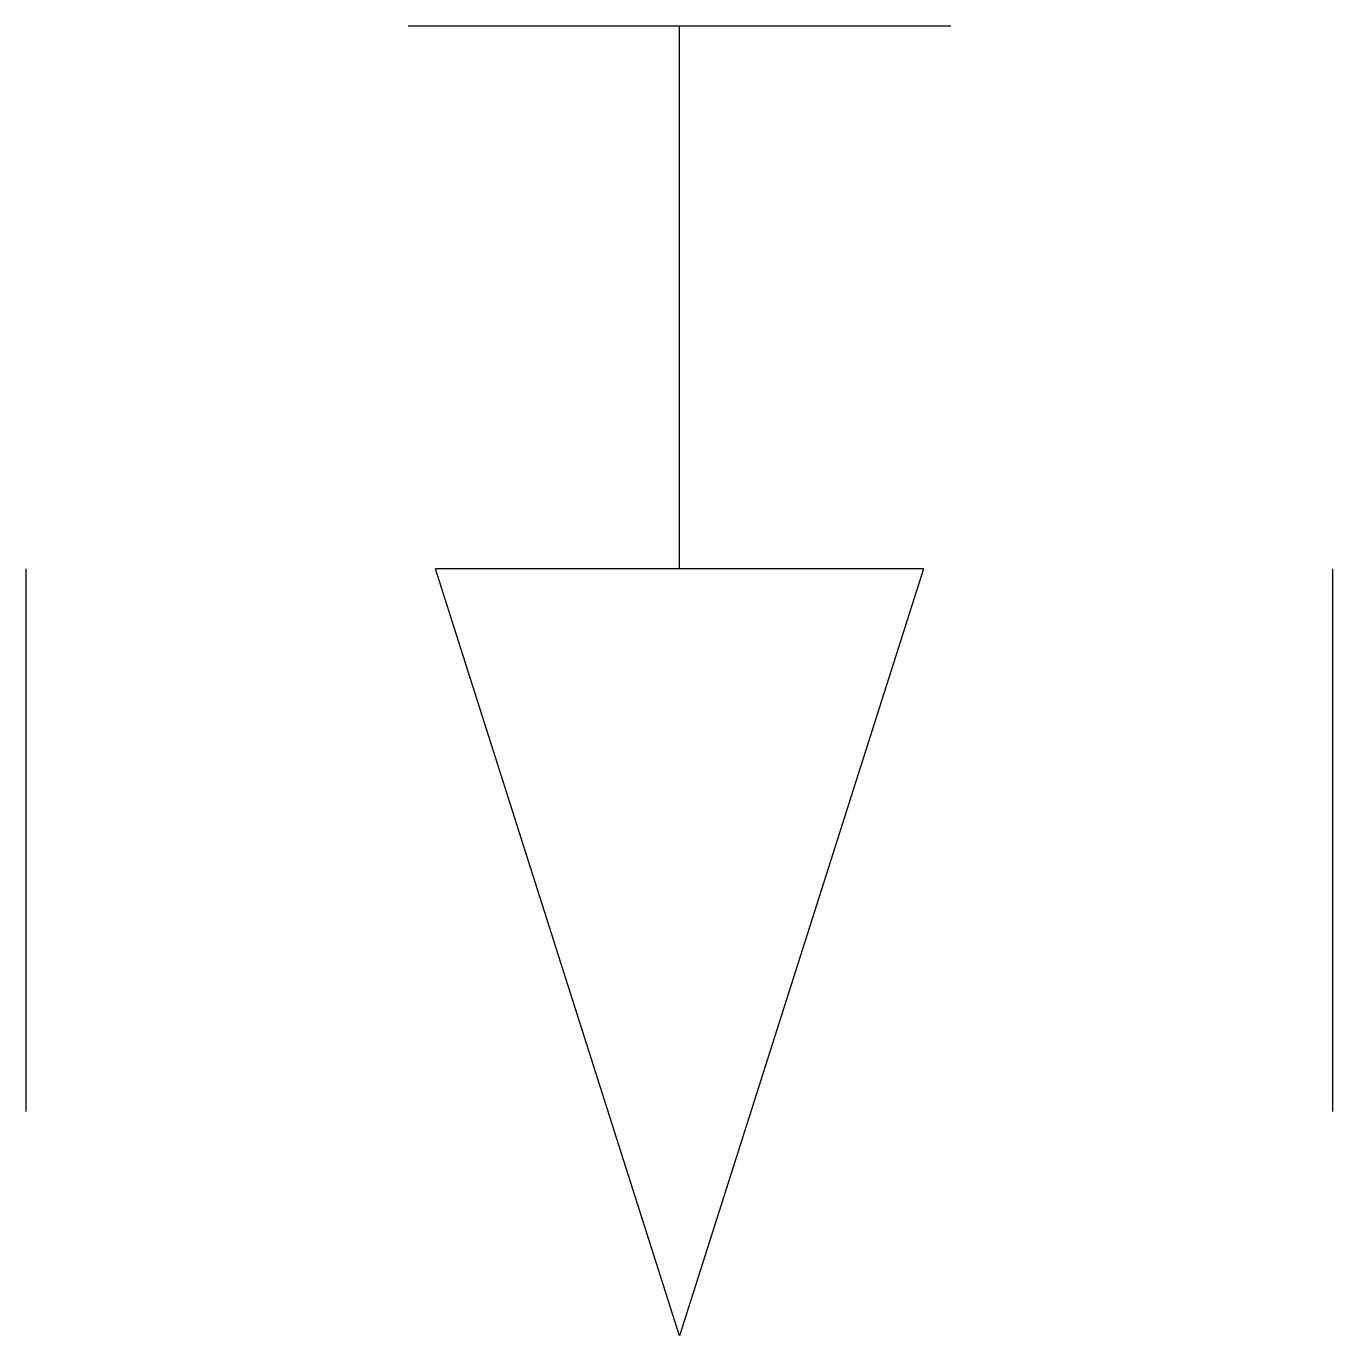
# Model space of a CAD drawing. Header units: millimetres. Extents: x -2890.232 to -2889.932, y 1176.376 to 1176.677.
import ezdxf

# ---------------------------------------------------------------- set-up
doc = ezdxf.new("R2010")
doc.units = ezdxf.units.MM
doc.header["$LTSCALE"] = 10
doc.layers.add('Hds_símbolos', color=2, linetype='Continuous')

msp = doc.modelspace()

# ---------------------------------------------------------------- linework, layer by layer
at = {"layer": 'Hds_símbolos'}
for p, q in [((-2890.02012, 1176.67658), (-2890.14467, 1176.67658)), ((-2890.08239, 1176.55203), (-2890.08239, 1176.67658)), ((-2890.23239, 1176.42748), (-2890.23239, 1176.55203)), ((-2890.08239, 1176.37603), (-2890.13839, 1176.55203)), ((-2890.02639, 1176.55203), (-2890.13839, 1176.55203)), ((-2890.02639, 1176.55203), (-2890.08239, 1176.37603)), ((-2889.93239, 1176.42748), (-2889.93239, 1176.55203))]:
    msp.add_line(p, q, dxfattribs=at)

doc.saveas('drawing.dxf')
